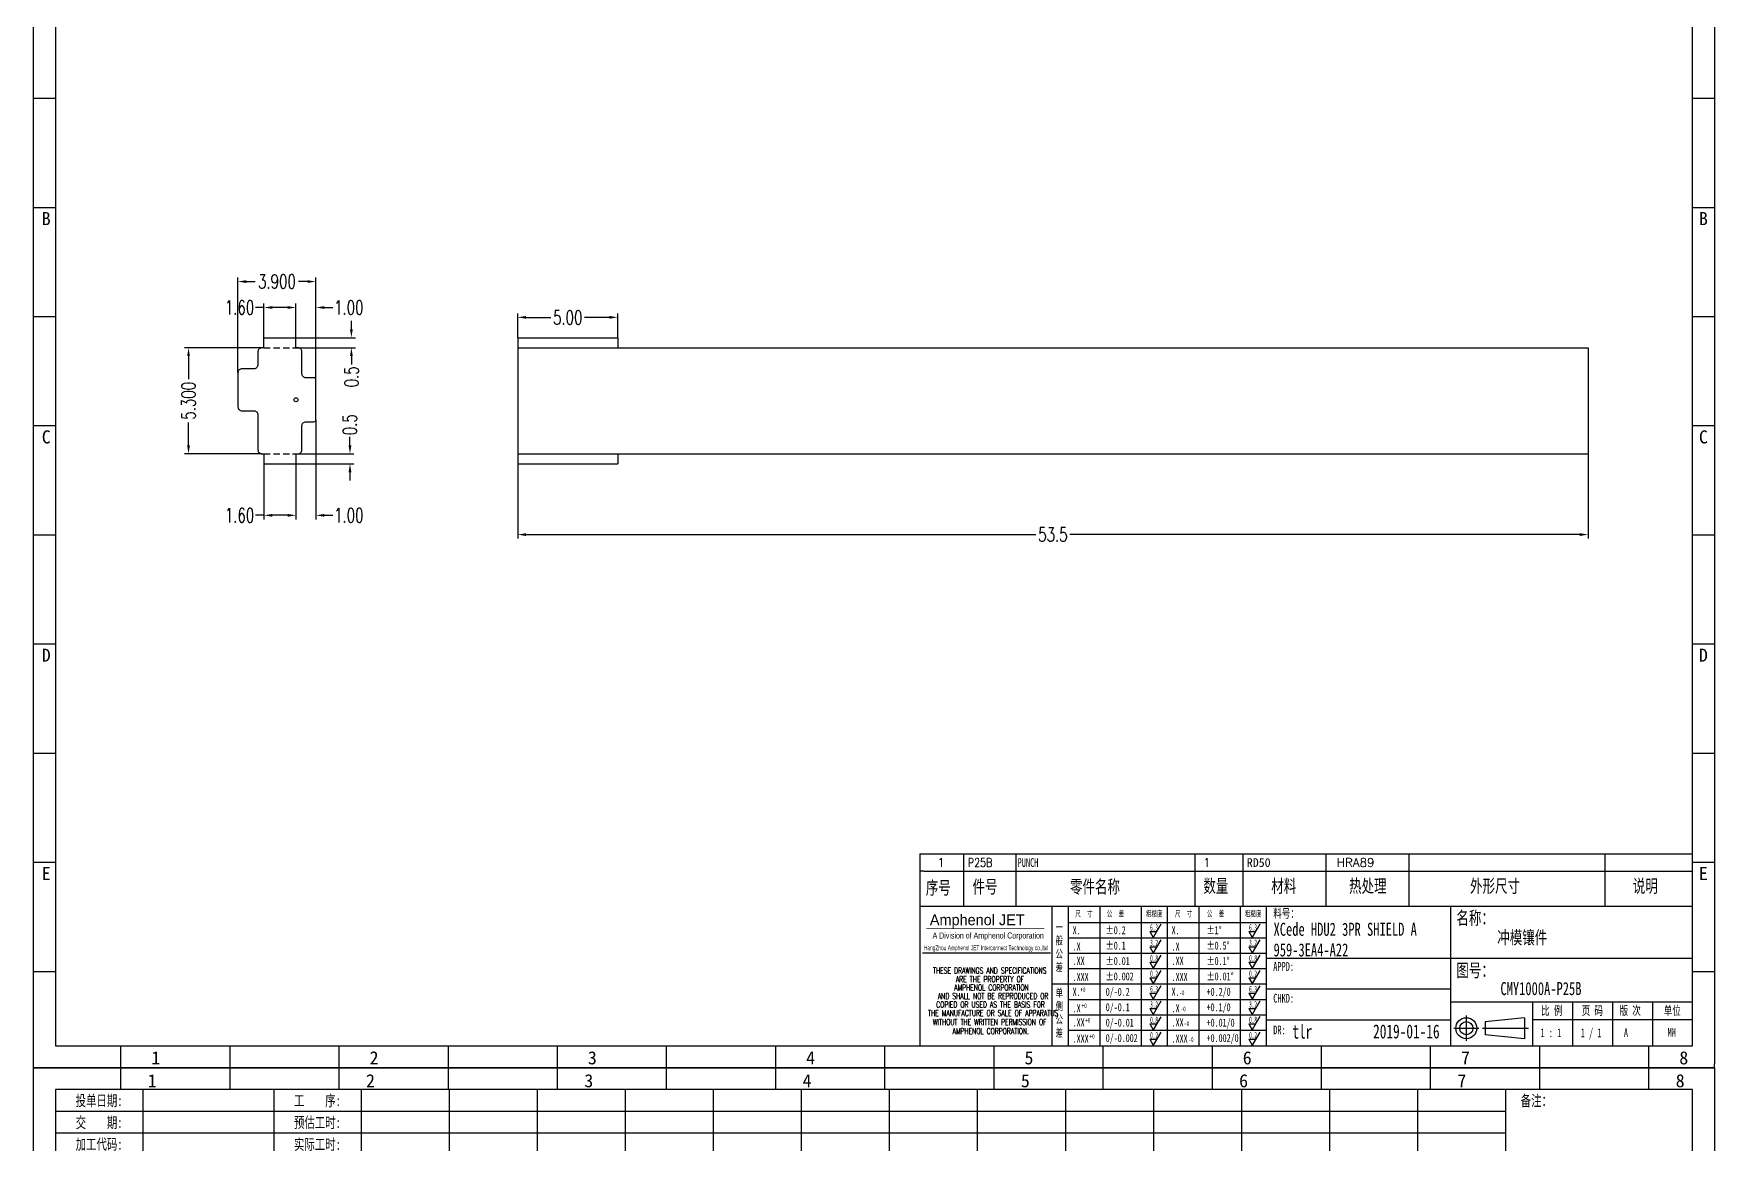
# Model space of a CAD drawing. Header units: millimetres. Extents: x -2852 to 5627, y -2271 to 1849.
# Drawn here: x -2222.9 to -2138.9, y 47.3 to 102.8 of the extents above; entities that cross this region are included whole.
import ezdxf
from ezdxf.enums import TextEntityAlignment as Align

# ---------------------------------------------------------------- set-up
doc = ezdxf.new("R2010")
doc.units = ezdxf.units.MM
doc.header["$PDSIZE"] = 3
doc.linetypes.add('DASHED2', pattern=[9.525, 6.35, -3.175])
for name, color, linetype in [('1', 7, 'Continuous'), ('11', 4, 'DASHED2'), ('41', 1, 'Continuous'), ('PUNCH', 1, 'Continuous')]:
    doc.layers.add(name, color=color, linetype=linetype)
doc.styles.add('CH', font='仿宋_GB2312_0.ttf')
doc.styles.add('jet02', font='simplex.shx', dxfattribs={"width": 0.7})
doc.styles.add('SIMPLEX', font='SIMPLEX')
doc.styles.get("Standard").update_dxf_attribs({"font": '仿宋_GB2312_0.ttf', "width": 0.7})
doc.styles.add('TEXTSTYLE_1', font='TRIUMB.TTF')
doc.styles.add('TEXTSTYLE_2', font='TRIUM.TTF')
doc.styles.add('tk', font='', dxfattribs={"width": 0.7})
doc.styles.add('tk 2', font='仿宋_GB2312_0.ttf', dxfattribs={"width": 0.65})
doc.styles.add('tk 4', font='simplex.shx', dxfattribs={"width": 0.65, "bigfont": 'bigfont.shx'})
doc.styles.get('tk').set_extended_font_data('NSimSun')
doc.dimstyles.new('jet02', dxfattribs={"dimtxt": 3.5, "dimasz": 2.1, "dimexe": 1, "dimexo": 0, "dimgap": 0.5, "dimtad": 0, "dimtoh": 1, "dimdec": 3, "dimzin": 9, "dimdsep": 46, "dimtxsty": 'jet02', "dimcen": 0, "dimclrt": 256, "dimazin": 2, "dimtfac": 1, "dimtdec": 3, "dimtofl": 0, "dimtmove": 0, "dimatfit": 1, "dimfxl": 0, "dimarcsym": 0})

# ---------------------------------------------------------------- blocks, each defined once
blk = doc.blocks.new('A3-N')
at = {"layer": '1', "color": 1}
for p, q in [((0, 0), (0, 296.73)), ((0, 296.73), (420, 296.73)), ((21.82, 291.27), (21.82, 296.73)), ((49.09, 291.27), (49.09, 296.73)), ((76.36, 291.27), (76.36, 296.73)), ((103.64, 291.27), (103.64, 296.73)), ((103.64, 291.27), (103.64, 296.73)), ((103.64, 291.27), (103.64, 296.73)), ((130.91, 291.27), (130.91, 296.73)), ((158.18, 291.27), (158.18, 296.73)), ((185.45, 291.27), (185.45, 296.73)), ((212.73, 291.27), (212.73, 296.73)), ((240, 291.27), (240, 296.73)), ((267.27, 291.27), (267.27, 296.73)), ((294.55, 291.27), (294.55, 296.73)), ((321.82, 291.27), (321.82, 296.73)), ((349.09, 291.27), (349.09, 296.73)), ((376.36, 291.27), (376.36, 296.73)), ((403.64, 291.27), (403.64, 296.73)), ((420, 296.73), (420, 1)), ((5.45, 269.45), (0, 269.45)), ((420, 269.45), (414.55, 269.45)), ((5.45, 242.18), (0, 242.18)), ((420, 242.18), (414.55, 242.18)), ((5.45, 214.91), (0, 214.91)), ((420, 214.91), (414.55, 214.91)), ((5.45, 187.64), (0, 187.64)), ((420, 187.64), (414.55, 187.64)), ((5.45, 160.36), (0, 160.36)), ((420, 160.36), (414.55, 160.36)), ((5.45, 133.09), (0, 133.09)), ((420, 133.09), (414.55, 133.09)), ((5.45, 105.82), (0, 105.82)), ((420, 105.82), (414.55, 105.82)), ((5.45, 78.55), (0, 78.55)), ((420, 78.55), (414.55, 78.55)), ((5.45, 51.27), (0, 51.27)), ((420, 51.27), (414.55, 51.27)), ((222.45, 49.09), (221.45, 49.09)), ((221.45, 49.09), (221.45, 40.36)), ((222.45, 49.09), (414.55, 49.09)), ((232.36, 49.09), (232.36, 40.36)), ((245.45, 49.09), (245.45, 40.36)), ((290.18, 49.09), (290.18, 40.36)), ((302.18, 49.09), (302.18, 40.36)), ((322.91, 49.09), (322.91, 40.36)), ((343.64, 49.09), (343.64, 40.36)), ((392.73, 40.36), (392.73, 49.09)), ((258.55, 40.36), (258.55, 5.44)), ((266.45, 40.36), (266.45, 5.44)), ((276.78, 40.36), (276.78, 5.45)), ((291.18, 40.36), (291.18, 5.45)), ((301.51, 40.37), (301.51, 5.46)), ((308.01, 40.36), (308.01, 5.45)), ((354.09, 40.36), (354.09, 5.45)), ((308.01, 32.39), (258.55, 32.39)), ((308.01, 28.54), (258.55, 28.54)), ((414.55, 27.27), (308.01, 27.27)), ((5.45, 24), (0, 24)), ((308.01, 24.69), (258.55, 24.69)), ((420, 24), (414.55, 24)), ((308.01, 16.99), (258.55, 16.99)), ((354.09, 19.63), (308.01, 19.63)), ((308.01, 13.14), (258.55, 13.14)), ((414.55, 16.36), (354.09, 16.36)), ((374.55, 16.36), (374.55, 5.45)), ((384.55, 16.36), (384.55, 5.45)), ((394.55, 16.36), (394.55, 5.45)), ((404.55, 16.36), (404.55, 5.45)), ((308.01, 9.29), (258.55, 9.29)), ((308.01, 11.99), (354.09, 11.99)), ((372.51, 12.49), (362.69, 11.5)), ((362.69, 11.5), (362.69, 8.23)), ((372.51, 12.49), (372.51, 7.25)), ((414.55, 12), (374.55, 12)), ((21.82, 0), (21.82, 5.45)), ((49.09, 0), (49.09, 5.45)), ((76.36, 0), (76.36, 5.45)), ((103.64, 0), (103.64, 5.45)), ((130.91, 0), (130.91, 5.45)), ((158.18, 0), (158.18, 5.45)), ((185.45, 0), (185.45, 5.45)), ((212.73, 0), (212.73, 5.45)), ((240, 0), (240, 5.45)), ((267.27, 0), (267.27, 5.45)), ((294.55, 0), (294.55, 5.45)), ((321.82, 0), (321.82, 5.45)), ((349.09, 0), (349.09, 5.45)), ((372.51, 7.25), (362.69, 8.23)), ((376.36, 0), (376.36, 5.45)), ((403.64, 0), (403.64, 5.45)), ((1, 0), (0, 0)), ((420, 0), (1, 0)), ((420, 0), (420, 1))]:
    blk.add_line(p, q, dxfattribs=at)
at = {"layer": '1'}
for p, q in [((414.55, 278.18), (414.55, 284.73)), ((221.45, 40.36), (221.45, 5.45)), ((221.45, 40.36), (414.55, 40.36)), ((221.45, 40.36), (414.55, 40.36)), ((254.41, 40.36), (254.41, 5.45)), ((283.28, 40.36), (283.28, 5.45)), ((308.01, 36.24), (258.55, 36.24)), ((222.08, 28.67), (254.12, 28.67)), ((308.01, 20.84), (254.41, 20.84))]:
    blk.add_line(p, q, dxfattribs=at)
at = {"layer": '1', "color": 1, "ltscale": 0.05}
for p, q in [((278.93, 34.04), (279.79, 32.56)), ((278.93, 34.04), (280.65, 34.04)), ((281.68, 35.84), (279.79, 32.56)), ((303.66, 34.05), (304.52, 32.56)), ((303.66, 34.05), (305.38, 34.05)), ((306.41, 35.84), (304.52, 32.56)), ((278.93, 30.19), (279.79, 28.71)), ((278.93, 30.19), (280.65, 30.19)), ((281.68, 31.99), (279.79, 28.71)), ((303.66, 30.2), (305.38, 30.2)), ((303.66, 30.2), (304.52, 28.71)), ((306.41, 31.99), (304.52, 28.71)), ((278.93, 26.34), (279.79, 24.86)), ((278.93, 26.34), (280.65, 26.34)), ((281.68, 28.14), (279.79, 24.86)), ((303.66, 26.35), (304.52, 24.86)), ((303.66, 26.35), (305.38, 26.35)), ((306.41, 28.14), (304.52, 24.86)), ((278.93, 22.49), (280.65, 22.49)), ((278.93, 22.49), (279.79, 21.01)), ((281.68, 24.29), (279.79, 21.01)), ((303.66, 22.5), (305.38, 22.5)), ((303.66, 22.5), (304.52, 21.01)), ((306.41, 24.29), (304.52, 21.01)), ((278.93, 18.66), (279.79, 17.17)), ((278.93, 18.66), (280.65, 18.66)), ((281.68, 20.45), (279.79, 17.17)), ((303.66, 18.66), (304.52, 17.18)), ((303.66, 18.66), (305.38, 18.66)), ((306.41, 20.46), (304.52, 17.18)), ((278.93, 14.81), (280.65, 14.81)), ((278.93, 14.81), (279.79, 13.32)), ((281.68, 16.6), (279.79, 13.32)), ((281.68, 12.75), (279.79, 9.47)), ((303.66, 14.81), (305.38, 14.81)), ((303.66, 14.81), (304.52, 13.33)), ((306.41, 16.61), (304.52, 13.33)), ((306.41, 12.76), (304.52, 9.48)), ((278.93, 10.96), (279.79, 9.47)), ((278.93, 10.96), (280.65, 10.96)), ((281.68, 8.9), (279.79, 5.62)), ((303.66, 10.96), (304.52, 9.48)), ((303.66, 10.96), (305.38, 10.96)), ((306.41, 8.91), (304.52, 5.63)), ((278.93, 7.11), (279.79, 5.62)), ((278.93, 7.11), (280.65, 7.11)), ((303.66, 7.11), (305.38, 7.11)), ((303.66, 7.11), (304.52, 5.63))]:
    blk.add_line(p, q, dxfattribs=at)
at = {"layer": '1', "color": 1, "ltscale": 0.1}
for p, q in [((358.01, 13.02), (358.01, 6.71)), ((354.86, 9.87), (361.17, 9.87)), ((362.03, 9.87), (373.54, 9.87))]:
    blk.add_line(p, q, dxfattribs=at)
at = {"layer": '1'}
blk.add_lwpolyline([(221.45, 5.45), (414.55, 5.45), (414.55, 291.27), (5.45, 291.27), (5.45, 5.45), (414.55, 5.45)], dxfattribs=at)
at = {"layer": '1', "color": 7, "linetype": 'Continuous', "const_width": 0.123}
blk.add_lwpolyline([(223.11, 34.74), (252.6, 34.76)], dxfattribs=at)
at = {"layer": '1', "color": 1}
for radius in [2.62, 1.64]:
    blk.add_circle((358.01, 9.87), radius, dxfattribs=at)
at = {"layer": '41'}
for p, q in [((27.27, 291.27), (27.27, 269.45)), ((60, 291.27), (60, 269.45)), ((81.82, 291.27), (81.82, 269.45)), ((103.82, 291.27), (103.82, 269.45)), ((125.82, 291.27), (125.82, 269.45)), ((147.82, 291.27), (147.82, 269.45)), ((169.82, 291.27), (169.82, 269.45)), ((191.82, 291.27), (191.82, 269.45)), ((213.82, 291.27), (213.82, 269.45)), ((235.82, 291.27), (235.82, 269.45)), ((257.82, 291.27), (257.82, 269.45)), ((279.82, 291.27), (279.82, 269.45)), ((301.82, 291.27), (301.82, 269.45)), ((323.82, 291.27), (323.82, 269.45)), ((345.82, 291.27), (345.82, 269.45)), ((367.82, 291.27), (367.82, 269.45)), ((367.82, 285.82), (5.45, 285.82)), ((367.82, 280.36), (5.45, 280.36)), ((367.82, 274.91), (5.45, 274.91)), ((414.55, 269.45), (5.45, 269.45))]:
    blk.add_line(p, q, dxfattribs=at)
at = {"layer": '1', "color": 1}
for s, p in [('1', (29.64, 295.11)), ('2', (84.18, 295.11)), ('3', (138.73, 295.11)), ('4', (193.27, 295.11)), ('5', (247.82, 295.11)), ('6', (302.36, 295.11)), ('7', (356.91, 295.11)), ('8', (411.45, 295.11)), ('1', (30.53, 4.11)), ('2', (85.08, 4.11)), ('3', (139.62, 4.11)), ('4', (194.17, 4.11)), ('5', (248.72, 4.11)), ('6', (303.26, 4.11)), ('7', (357.81, 4.11)), ('8', (412.35, 4.11))]:
    blk.add_text(s, height=3.27, dxfattribs=at).set_placement(p, align=Align.TOP_CENTER)
at = {"layer": '1', "style": 'tk', "width": 0.7}
for s, p in [('投单日期:', (16.36, 288.55)), ('工    序:', (70.91, 288.55)), ('备注：', (375.51, 288.55)), ('交    期:', (16.36, 283.09)), ('预估工时:', (70.91, 283.09)), ('加工代码:', (16.36, 277.64)), ('实际工时:', (70.91, 277.64)), ('数    量:', (16.36, 272.18)), ('工序交期:', (70.91, 272.18))]:
    blk.add_text(s, height=2.727, dxfattribs=at).set_placement(p, align=Align.MIDDLE)
at = {"layer": '1', "color": 1}
for s, p in [('A', (2.04, 268.36)), ('B', (2.04, 213.82)), ('C', (2.04, 159.27)), ('D', (2.04, 104.73)), ('E', (2.04, 50.18))]:
    blk.add_text(s, height=3.27, dxfattribs=at).set_placement(p, align=Align.TOP_LEFT)
for s, p in [('A', (418.37, 268.36)), ('B', (418.37, 213.82)), ('C', (418.37, 159.27)), ('D', (418.37, 104.73)), ('E', (418.37, 50.18))]:
    blk.add_text(s, height=3.27, dxfattribs=at).set_placement(p, align=Align.TOP_RIGHT)
at = {"layer": '1', "color": 1, "style": 'tk 2', "width": 0.7}
for s, height, p in [('序号', 3.273, (222.96, 43.34)), ('件号', 3.273, (234.62, 43.61)), ('零件名称', 3.273, (258.97, 43.61)), ('数量', 3.273, (292.3, 43.78)), ('材料', 3.273, (309.27, 43.78)), ('热处理', 3.273, (328.71, 43.78)), ('外形尺寸', 3.273, (358.94, 43.78)), ('说明', 3.273, (399.61, 43.78)), ('料号：', 2.182, (309.77, 37.46)), ('名称：', 3.273, (355.52, 35.79)), ('图号：', 3.273, (355.52, 22.7)), ('比 例', 2.182, (376.69, 13.18)), ('页 码', 2.182, (386.85, 13.18)), ('版 次', 2.182, (396.31, 13.18)), ('单位', 2.182, (407.35, 13.18))]:
    blk.add_text(s, height=height, dxfattribs=at).set_placement(p)
at = {"layer": '1', "color": 7, "linetype": 'Continuous', "style": 'TEXTSTYLE_1'}
blk.add_text('Amphenol JET', height=2.7, dxfattribs=at).set_placement((223.96, 35.61))
at = {"layer": '1', "color": 7, "linetype": 'Continuous'}
for s, height, style, width, p in [('A Division of Amphenol Corporation', 1.5, 'TEXTSTYLE_2', 0.7, (224.64, 32.29)), ('HangZhou Amphenol JET Interconnect Technology co.,ltd ', 1.2, 'TEXTSTYLE_2', 0.6, (222.47, 29.36)), ('THESE DRAWINGS AND SPECIFICATIONS', 1.5, 'tk 4', 0.6, (224.73, 23.52)), ('ARE THE PROPERTY OF', 1.5, 'tk 4', 0.6, (230.45, 21.35)), ('AND SHALL NOT BE REPRODUCED OR', 1.5, 'tk 4', 0.6, (225.95, 17.17)), ('AMPHENOL CORPORATION', 1.5, 'tk 4', 0.6, (230.04, 19.27)), ('THE MANUFACTURE OR SALE OF APPARATUS', 1.5, 'tk 4', 0.6, (223.5, 12.92)), ('COPIED OR USED AS THE BASIS FOR', 1.5, 'tk 4', 0.6, (225.54, 15.02)), ('WITHOUT THE WRITTEN PERMISSION OF', 1.5, 'tk 4', 0.6, (224.73, 10.67)), ('AMPHENOL CORPORATION.', 1.5, 'tk 4', 0.6, (229.63, 8.4))]:
    blk.add_text(s, height=height, dxfattribs=dict(at, style=style, width=width)).set_placement(p)
at = {"layer": '1', "color": 1, "style": 'tk 2', "width": 0.7}
for s, p in [('X.', (259.64, 34.37)), ('%%P0.2', (267.9, 34.37)), ('X.', (284.37, 34.37)), ('%%P1%%D', (293.12, 34.37)), ('.X', (259.64, 30.28)), ('%%P0.1', (267.9, 30.52)), ('.X', (284.37, 30.28)), ('%%P0.5%%D', (293.12, 30.52)), ('.XX', (259.64, 26.71)), ('%%P0.01', (267.9, 26.67)), ('.XX', (284.37, 26.71)), ('%%P0.1%%D', (293.12, 26.67)), ('.XXX', (259.64, 22.68)), ('%%P0.002', (267.9, 22.82)), ('.XXX', (284.37, 22.68)), ('%%P0.01%%D', (293.12, 22.82)), ('X.', (259.64, 18.97)), ('0/-0.2', (267.9, 18.97)), ('X.', (284.37, 18.97)), ('+0.2/0', (293.12, 18.97)), ('.X', (259.64, 14.88)), ('0/-0.1', (267.9, 15.12)), ('.X', (284.37, 14.88)), ('+0.1/0', (293.12, 15.12)), ('.XX', (259.64, 11.31)), ('0/-0.01', (267.9, 11.27)), ('0/-0.002', (267.9, 7.42)), ('.XX', (284.37, 11.31)), ('+0.01/0', (293.12, 11.27)), ('+0.002/0', (293.12, 7.42)), ('.XXX', (259.64, 7.28)), ('.XXX', (284.37, 7.28))]:
    blk.add_text(s, height=2, dxfattribs=at).set_placement(p, align=Align.MIDDLE_LEFT)
at = {"layer": '1', "color": 1, "ltscale": 0.05, "style": 'tk 2', "width": 0.5}
for s, p in [('6.3', (279.01, 34.26)), ('6.3', (303.74, 34.27)), ('3.2', (279.01, 30.41)), ('3.2', (303.74, 30.42)), ('0.8', (279.01, 26.56)), ('0.8', (303.74, 26.57)), ('0.2', (279.01, 22.71)), ('0.2', (303.74, 22.72)), ('6.3', (279.01, 18.87)), ('6.3', (303.74, 18.88)), ('3.2', (279.01, 15.02)), ('0.8', (279.01, 11.17)), ('3.2', (303.74, 15.03)), ('0.8', (303.74, 11.18)), ('0.2', (279.01, 7.32)), ('0.2', (303.74, 7.33))]:
    blk.add_text(s, height=1.6, dxfattribs=at).set_placement(p)
at = {"layer": '1', "style": 'tk 2', "width": 0.7}
for s, p in [('APPD:', (309.77, 24.21)), ('CHKD:', (309.77, 16.27)), ('DR:', (309.77, 8.35))]:
    blk.add_text(s, height=2.182, dxfattribs=at).set_placement(p)
at = {"layer": '1', "color": 7, "style": 'tk 2', "width": 0.7}
blk.add_text('MM', height=2.182, dxfattribs=at).set_placement((408.31, 7.75))
at = {"layer": '1', "color": 1, "ltscale": 0.05, "char_height": 1.5, "width": 6.3627, "attachment_point": 1, "style": 'tk 2'}
for s, insert in [('尺  寸', (260.31, 39.25)), ('公  差', (268.17, 39.25)), ('粗糙度', (277.98, 39.25)), ('尺  寸', (285.2, 39.25)), ('公  差', (293.18, 39.25)), ('粗糙度', (302.71, 39.26))]:
    blk.add_mtext(s, dxfattribs=dict(at, insert=insert))
at = {"layer": '1', "ltscale": 0.05, "char_height": 2, "width": 2.5195, "attachment_point": 1, "style": 'tk 2'}
for s, insert in [('一般公差', (255.39, 36.11)), ('单侧公差', (255.39, 19.71))]:
    blk.add_mtext(s, dxfattribs=dict(at, insert=insert))
at = {"layer": '1', "color": 1, "ltscale": 0.05, "char_height": 1.2, "width": 5.1396, "attachment_point": 1, "line_spacing_factor": 0.8, "style": 'tk 2'}
for s, insert in [('+0', (261.58, 20.13)), ('-0', (286.31, 19.33)), ('+0', (261.88, 16.09)), ('-0', (286.61, 15.29)), ('+0', (262.79, 12.45)), ('+0', (263.87, 8.44)), ('-0', (287.51, 11.65)), ('-0', (288.59, 7.64))]:
    blk.add_mtext(s, dxfattribs=dict(at, insert=insert))
at = {"layer": '1', "style": 'tk 2', "width": 0.7}
for tag, p in [('PATR-NO1', (309.84, 32.96)), ('TITLE', (365.74, 30.9)), ('PATR-NO2', (309.84, 27.81)), ('DWG-NO:', (366.54, 18.14))]:
    blk.add_attdef(tag, p, '', height=3.27, dxfattribs=at)
at = {"layer": '1', "color": 1, "style": 'tk 2', "width": 0.7}
for tag, p in [('DRAW', (314.55, 7.27)), ('DATE', (334.72, 7.32))]:
    blk.add_attdef(tag, p, '', height=3.49, dxfattribs=at)
at = {"layer": '1', "style": 'tk 2', "width": 0.7}
for tag, p in [('SCALE', (376.55, 8.73)), ('SHEET', (386.6, 8.72)), ('REV', (397.38, 8.73))]:
    blk.add_attdef(tag, text='', height=2.18, dxfattribs=at).set_placement(p, align=Align.MIDDLE_LEFT)
blk = doc.blocks.new('FB3')
at = {"layer": '1', "color": 1}
for p, q in [((0, 4.36), (193.09, 4.36)), ((0, 4.36), (0, 0)), ((10.91, 4.36), (10.91, 0)), ((24, 4.36), (24, 0)), ((68.73, 4.36), (68.73, 0)), ((80.73, 4.36), (80.73, 0)), ((101.45, 4.36), (101.45, 0)), ((122.18, 4.36), (122.18, 0)), ((171.27, 0), (171.27, 4.36))]:
    blk.add_line(p, q, dxfattribs=at)
at = {"layer": '1'}
for tag, style, p in [('ITEM', 'SIMPLEX', (4.36, 2.18)), ('PARTNO', 'SIMPLEX', (12, 2.18)), ('QTY', 'SIMPLEX', (74.18, 2.18)), ('MATL', 'CH', (81.72, 2.18)), ('FINISH', 'SIMPLEX', (104.17, 2.18)), ('SPEC', 'SIMPLEX', (130.91, 2.18)), ('REMARK', 'SIMPLEX', (174.06, 2.18))]:
    blk.add_attdef(tag, text='', height=2.18, dxfattribs=dict(at, style=style)).set_placement(p, align=Align.MIDDLE_LEFT)
at = {"layer": '1', "style": 'tk', "width": 0.7}
blk.add_attdef('DIE', text='', height=2.18, dxfattribs=at).set_placement((24.43, 2.18), align=Align.MIDDLE_LEFT)
blk = doc.blocks.new('*D1192')
at = {"layer": '41', "ltscale": 0.05}
for p, q in [((-1297.434, -2366.574), (-1297.434, -2361.817)), ((-1297.014, -2362.017), (-1296.564, -2362.017)), ((-1293.954, -2362.017), (-1294.404, -2362.017)), ((-1293.534, -2366.924), (-1293.534, -2361.817))]:
    blk.add_line(p, q, dxfattribs=at)
for points in [[(-1297.014, -2361.947), (-1297.014, -2362.087), (-1297.434, -2362.017)], [(-1293.954, -2361.947), (-1293.954, -2362.087), (-1293.534, -2362.017)]]:
    blk.add_solid(points, dxfattribs=at)
at = {"layer": 'Defpoints', "color": 0, "ltscale": 0.05}
for p in [(-1293.534, -2362.017), (-1297.434, -2366.574), (-1293.534, -2366.924)]:
    blk.add_point(p, dxfattribs=at)
at = {"layer": '41', "ltscale": 0.05, "insert": (-1295.484, -2362.017), "char_height": 0.7, "attachment_point": 5, "style": 'jet02'}
blk.add_mtext('3.900', dxfattribs=at)
blk = doc.blocks.new('*D1193')
at = {"layer": '41', "ltscale": 0.05}
for p, q in [((-1296.234, -2365.324), (-1300.102, -2365.324)), ((-1299.902, -2365.744), (-1299.902, -2366.894)), ((-1299.902, -2370.204), (-1299.902, -2369.054)), ((-1296.234, -2370.624), (-1300.102, -2370.624))]:
    blk.add_line(p, q, dxfattribs=at)
for points in [[(-1299.972, -2365.744), (-1299.832, -2365.744), (-1299.902, -2365.324)], [(-1299.972, -2370.204), (-1299.832, -2370.204), (-1299.902, -2370.624)]]:
    blk.add_solid(points, dxfattribs=at)
at = {"layer": 'Defpoints', "color": 0, "ltscale": 0.05}
for p in [(-1296.234, -2365.324), (-1299.902, -2370.624), (-1296.234, -2370.624)]:
    blk.add_point(p, dxfattribs=at)
at = {"layer": '41', "ltscale": 0.05, "insert": (-1299.902, -2367.974), "char_height": 0.7, "attachment_point": 5, "rotation": 90, "style": 'jet02'}
blk.add_mtext('5.300', dxfattribs=at)
blk = doc.blocks.new('*D1194')
at = {"layer": '41', "ltscale": 0.05}
for p, q in [((-1296.134, -2363.312), (-1296.554, -2363.312)), ((-1296.134, -2364.824), (-1296.134, -2363.112)), ((-1294.954, -2363.312), (-1295.714, -2363.312)), ((-1294.534, -2364.824), (-1294.534, -2363.112))]:
    blk.add_line(p, q, dxfattribs=at)
for points in [[(-1295.714, -2363.242), (-1295.714, -2363.382), (-1296.134, -2363.312)], [(-1294.954, -2363.242), (-1294.954, -2363.382), (-1294.534, -2363.312)]]:
    blk.add_solid(points, dxfattribs=at)
at = {"layer": 'Defpoints', "color": 0, "ltscale": 0.05}
for p in [(-1294.534, -2363.312), (-1296.134, -2364.824), (-1294.534, -2364.824)]:
    blk.add_point(p, dxfattribs=at)
at = {"layer": '41', "ltscale": 0.05, "insert": (-1297.354, -2363.312), "char_height": 0.7, "attachment_point": 5, "style": 'jet02'}
blk.add_mtext('1.60', dxfattribs=at)
blk = doc.blocks.new('*D1195')
at = {"layer": '41', "ltscale": 0.05}
for p, q in [((-1294.954, -2363.312), (-1295.374, -2363.312)), ((-1294.534, -2364.824), (-1294.534, -2363.112)), ((-1293.534, -2366.924), (-1293.534, -2363.112)), ((-1293.114, -2363.312), (-1292.694, -2363.312))]:
    blk.add_line(p, q, dxfattribs=at)
for points in [[(-1294.954, -2363.242), (-1294.954, -2363.382), (-1294.534, -2363.312)], [(-1293.114, -2363.242), (-1293.114, -2363.382), (-1293.534, -2363.312)]]:
    blk.add_solid(points, dxfattribs=at)
at = {"layer": 'Defpoints', "color": 0, "ltscale": 0.05}
for p in [(-1293.534, -2363.312), (-1294.534, -2364.824), (-1293.534, -2366.924)]:
    blk.add_point(p, dxfattribs=at)
at = {"layer": '41', "ltscale": 0.05, "insert": (-1291.894, -2363.312), "char_height": 0.7, "attachment_point": 5, "style": 'jet02'}
blk.add_mtext('1.00', dxfattribs=at)
blk = doc.blocks.new('*D1196')
at = {"layer": '41', "ltscale": 0.05}
for p, q in [((-1293.534, -2368.924), (-1293.534, -2373.899)), ((-1294.534, -2371.124), (-1294.534, -2373.899)), ((-1294.954, -2373.699), (-1295.374, -2373.699)), ((-1293.114, -2373.699), (-1292.694, -2373.699))]:
    blk.add_line(p, q, dxfattribs=at)
for points in [[(-1294.954, -2373.629), (-1294.954, -2373.769), (-1294.534, -2373.699)], [(-1293.114, -2373.629), (-1293.114, -2373.769), (-1293.534, -2373.699)]]:
    blk.add_solid(points, dxfattribs=at)
at = {"layer": 'Defpoints', "color": 0, "ltscale": 0.05}
for p in [(-1293.534, -2368.924), (-1294.534, -2371.124), (-1293.534, -2373.699)]:
    blk.add_point(p, dxfattribs=at)
at = {"layer": '41', "ltscale": 0.05, "insert": (-1291.894, -2373.699), "char_height": 0.7, "attachment_point": 5, "style": 'jet02'}
blk.add_mtext('1.00', dxfattribs=at)
blk = doc.blocks.new('*D1197')
at = {"layer": '41', "ltscale": 0.05}
for p, q in [((-1296.134, -2371.124), (-1296.134, -2373.899)), ((-1294.534, -2371.124), (-1294.534, -2373.899)), ((-1296.134, -2373.699), (-1296.554, -2373.699)), ((-1294.954, -2373.699), (-1295.714, -2373.699))]:
    blk.add_line(p, q, dxfattribs=at)
for points in [[(-1295.714, -2373.629), (-1295.714, -2373.769), (-1296.134, -2373.699)], [(-1294.954, -2373.629), (-1294.954, -2373.769), (-1294.534, -2373.699)]]:
    blk.add_solid(points, dxfattribs=at)
at = {"layer": 'Defpoints', "color": 0, "ltscale": 0.05}
for p in [(-1296.134, -2371.124), (-1294.534, -2371.124), (-1296.134, -2373.699)]:
    blk.add_point(p, dxfattribs=at)
at = {"layer": '41', "ltscale": 0.05, "insert": (-1297.354, -2373.699), "char_height": 0.7, "attachment_point": 5, "style": 'jet02'}
blk.add_mtext('1.60', dxfattribs=at)
blk = doc.blocks.new('*D1198')
at = {"layer": '41', "ltscale": 0.05}
for p, q in [((-1291.763, -2364.404), (-1291.763, -2363.984)), ((-1294.534, -2364.824), (-1291.563, -2364.824)), ((-1294.534, -2365.324), (-1291.563, -2365.324)), ((-1291.763, -2365.744), (-1291.763, -2366.164))]:
    blk.add_line(p, q, dxfattribs=at)
for points in [[(-1291.833, -2364.404), (-1291.693, -2364.404), (-1291.763, -2364.824)], [(-1291.833, -2365.744), (-1291.693, -2365.744), (-1291.763, -2365.324)]]:
    blk.add_solid(points, dxfattribs=at)
at = {"layer": 'Defpoints', "color": 0, "ltscale": 0.05}
for p in [(-1294.534, -2364.824), (-1294.534, -2365.324), (-1291.763, -2365.324)]:
    blk.add_point(p, dxfattribs=at)
at = {"layer": '41', "ltscale": 0.05, "insert": (-1291.763, -2366.777), "char_height": 0.7, "attachment_point": 5, "rotation": 90, "style": 'jet02'}
blk.add_mtext('0.5', dxfattribs=at)
blk = doc.blocks.new('*D1199')
at = {"layer": '41', "ltscale": 0.05}
for p, q in [((-1291.834, -2370.204), (-1291.834, -2369.784)), ((-1294.534, -2370.624), (-1291.634, -2370.624)), ((-1294.534, -2371.124), (-1291.634, -2371.124)), ((-1291.834, -2371.544), (-1291.834, -2371.964))]:
    blk.add_line(p, q, dxfattribs=at)
for points in [[(-1291.904, -2370.204), (-1291.764, -2370.204), (-1291.834, -2370.624)], [(-1291.904, -2371.544), (-1291.764, -2371.544), (-1291.834, -2371.124)]]:
    blk.add_solid(points, dxfattribs=at)
at = {"layer": 'Defpoints', "color": 0, "ltscale": 0.05}
for p in [(-1294.534, -2370.624), (-1294.534, -2371.124), (-1291.834, -2370.624)]:
    blk.add_point(p, dxfattribs=at)
at = {"layer": '41', "ltscale": 0.05, "insert": (-1291.834, -2369.171), "char_height": 0.7, "attachment_point": 5, "rotation": 90, "style": 'jet02'}
blk.add_mtext('0.5', dxfattribs=at)
blk = doc.blocks.new('*D1200')
at = {"layer": '41', "ltscale": 0.05}
for p, q in [((-1283.453, -2364.824), (-1283.453, -2363.604)), ((-1278.453, -2364.824), (-1278.453, -2363.604)), ((-1283.033, -2363.804), (-1281.799, -2363.804)), ((-1278.873, -2363.804), (-1280.106, -2363.804))]:
    blk.add_line(p, q, dxfattribs=at)
for points in [[(-1283.033, -2363.734), (-1283.033, -2363.874), (-1283.453, -2363.804)], [(-1278.873, -2363.734), (-1278.873, -2363.874), (-1278.453, -2363.804)]]:
    blk.add_solid(points, dxfattribs=at)
at = {"layer": 'Defpoints', "color": 0, "ltscale": 0.05}
for p in [(-1283.453, -2363.804), (-1283.453, -2364.824), (-1278.453, -2364.824)]:
    blk.add_point(p, dxfattribs=at)
at = {"layer": '41', "ltscale": 0.05, "insert": (-1280.953, -2363.804), "char_height": 0.7, "attachment_point": 5, "style": 'jet02'}
blk.add_mtext('5.00', dxfattribs=at)
blk = doc.blocks.new('*D1201')
at = {"layer": '41', "ltscale": 0.05}
for p, q in [((-1283.453, -2371.124), (-1283.453, -2374.862)), ((-1229.953, -2370.624), (-1229.953, -2374.862)), ((-1283.033, -2374.662), (-1257.549, -2374.662)), ((-1230.373, -2374.662), (-1255.856, -2374.662))]:
    blk.add_line(p, q, dxfattribs=at)
for points in [[(-1283.033, -2374.592), (-1283.033, -2374.732), (-1283.453, -2374.662)], [(-1230.373, -2374.592), (-1230.373, -2374.732), (-1229.953, -2374.662)]]:
    blk.add_solid(points, dxfattribs=at)
at = {"layer": 'Defpoints', "color": 0, "ltscale": 0.05}
for p in [(-1283.453, -2371.124), (-1229.953, -2370.624), (-1229.953, -2374.662)]:
    blk.add_point(p, dxfattribs=at)
at = {"layer": '41', "ltscale": 0.05, "insert": (-1256.703, -2374.662), "char_height": 0.7, "attachment_point": 5, "style": 'jet02'}
blk.add_mtext('53.5', dxfattribs=at)

msp = doc.modelspace()

# ---------------------------------------------------------------- linework, layer by layer
at = {"layer": '1', "ltscale": 0.05}
for p, q in [((-2211.3412, 87.1059), (-2211.3412, 87.6059)), ((-2211.3412, 87.6059), (-2209.7412, 87.6059)), ((-2209.7412, 87.1059), (-2209.7412, 87.6059)), ((-2198.6604, 87.6059), (-2193.6604, 87.6059)), ((-2198.6604, 87.6059), (-2198.6604, 81.3059)), ((-2193.6604, 87.6059), (-2193.6604, 87.1059)), ((-2198.6604, 87.1059), (-2145.1604, 87.1059)), ((-2145.1604, 87.1059), (-2145.1604, 81.8059)), ((-2211.3412, 81.8059), (-2211.3412, 81.3059)), ((-2209.7412, 81.8059), (-2209.7412, 81.3059)), ((-2198.6604, 81.8059), (-2145.1604, 81.8059)), ((-2193.6604, 81.8059), (-2193.6604, 81.3059)), ((-2211.3412, 81.3059), (-2209.7412, 81.3059)), ((-2198.6604, 81.3059), (-2193.6604, 81.3059))]:
    msp.add_line(p, q, dxfattribs=at)
for points in [[(-2211.3412, 87.1059), (-2211.4412, 87.1059, 0.4142136), (-2211.6412, 86.9059), (-2211.6412, 86.2559, -0.4142136), (-2211.8412, 86.0559), (-2212.4412, 86.0559, 0.4142136), (-2212.6412, 85.8559), (-2212.6412, 84.1559, 0.4142136), (-2212.4412, 83.9559), (-2211.8412, 83.9559, -0.4142136), (-2211.6412, 83.7559), (-2211.6412, 82.0059, 0.4142136), (-2211.4412, 81.8059), (-2211.3412, 81.8059)], [(-2209.7412, 81.8059), (-2209.6412, 81.8059, 0.4142136), (-2209.4412, 82.0059), (-2209.4412, 83.2059, -0.4142136), (-2209.2412, 83.4059), (-2208.8412, 83.4059, 0.4142136), (-2208.7412, 83.5059), (-2208.7412, 85.5059, 0.4142136), (-2208.8412, 85.6059), (-2209.2412, 85.6059, -0.4142136), (-2209.4412, 85.8059), (-2209.4412, 86.9059, 0.4142136), (-2209.6412, 87.1059), (-2209.7412, 87.1059)]]:
    msp.add_lwpolyline(points, format="xyb", dxfattribs=at)
at = {"layer": '11', "ltscale": 0.05}
for p, q in [((-2211.3412, 87.1059), (-2209.7412, 87.1059)), ((-2211.3412, 81.8059), (-2209.7412, 81.8059))]:
    msp.add_line(p, q, dxfattribs=at)
at = {"layer": 'PUNCH', "ltscale": 0.05}
msp.add_circle((-2209.7412, 84.5059), 0.1, dxfattribs=at)

# ---------------------------------------------------------------- block references
at = {"layer": '1', "ltscale": 0.05, "xscale": 0.2000000000000455, "yscale": 0.2000000000000455, "zscale": 0.2000000000000455}
for p, values in [((-2222.8525, 51.1237), {'DWG-NO:': 'CMY1000A-P25B', 'TITLE': '冲模镶件', 'REV': 'A', 'SHEET': '1 / 1', 'DRAW': 'tlr', 'DATE': '2019-01-16', 'PATR-NO1': 'XCede HDU2 3PR SHIELD A', 'PATR-NO2': '959-3EA4-A22', 'SCALE': '1 : 1'}), ((-2222.8525, -8.2217), {'DWG-NO:': 'CMY1000A-P25C', 'TITLE': '冲模镶件', 'REV': 'A', 'SHEET': '1 / 1', 'DRAW': 'tlr', 'DATE': '2019-01-16', 'PATR-NO1': 'XCede HDU2 3PR SHIELD A', 'PATR-NO2': '959-3EA4-A22', 'SCALE': '1 : 1'})]:
    msp.add_blockref('A3-N', p, dxfattribs=at).add_auto_attribs(values)
at = {"layer": '1', "ltscale": 0.05}
ref = msp.add_blockref('FB3', (-2178.5616, 60.9419), dxfattribs=dict(at, xscale=0.2000000000000455, yscale=0.2000000000000455, zscale=0.2000000000000455))
ref.add_attrib('PARTNO', 'P25B', dxfattribs={"height": 0.43636, "style": 'SIMPLEX', "width": 0.8}).set_placement((-2176.1616, 61.3783), align=Align.MIDDLE_LEFT)
ref.add_attrib('ITEM', '1', dxfattribs={"height": 0.4364, "style": 'SIMPLEX'}).set_placement((-2177.6889, 61.3783), align=Align.MIDDLE_LEFT)
ref.add_attrib('DIE', 'PUNCH', dxfattribs={"height": 0.43636, "style": 'tk', "width": 0.7}).set_placement((-2173.6756, 61.3783), align=Align.MIDDLE_LEFT)
ref.add_attrib('QTY', '1', dxfattribs={"height": 0.4364, "style": 'SIMPLEX'}).set_placement((-2164.4017, 61.3783), align=Align.MIDDLE_LEFT)
ref.add_attrib('MATL', 'RD50', dxfattribs={"height": 0.43636, "style": 'CH'}).set_placement((-2162.2184, 61.3783), align=Align.MIDDLE_LEFT)
ref.add_attrib('FINISH', 'HRA89', dxfattribs={"height": 0.43636, "style": 'SIMPLEX'}).set_placement((-2157.727, 61.3783), align=Align.MIDDLE_LEFT)

# ---------------------------------------------------------------- dimensions: what is measured, and where the dimension line sits
at = {"layer": '41', "ltscale": 0.05}
for base, p1, p2, override, picture, middle in [((-2208.7412, 90.4133), (-2212.6412, 85.8559), (-2208.7412, 85.5059), {"dimscale": 0.2, "dimtoh": 0, "dimzin": 1, "dimclrd": 256, "dimclre": 256, "dimadec": 3, "dimazin": 0, "dimatfit": 3, "dimlwd": 65535, "dimlwe": 65535}, '*D1192', (-2210.6912, 90.4133)), ((-2208.7412, 89.1174), (-2209.7412, 87.6059), (-2208.7412, 85.5059), {"dimscale": 0.2, "dimtoh": 0, "dimdec": 2, "dimzin": 1, "dimclrd": 256, "dimclre": 256, "dimazin": 0, "dimatfit": 3, "dimlwd": 65535, "dimlwe": 65535}, '*D1195', (-2207.1012, 89.1174)), ((-2198.6604, 88.6262), (-2193.6604, 87.6059), (-2198.6604, 87.6059), {"dimscale": 0.2, "dimtoh": 0, "dimdec": 2, "dimzin": 1, "dimclrd": 256, "dimclre": 256, "dimazin": 0, "dimatfit": 3, "dimlwd": 65535, "dimlwe": 65535}, '*D1200', (-2196.1604, 88.6262)), ((-2208.7412, 78.7308), (-2209.7412, 81.3059), (-2208.7412, 83.5059), {"dimscale": 0.2, "dimtoh": 0, "dimdec": 2, "dimzin": 1, "dimclrd": 256, "dimclre": 256, "dimazin": 0, "dimatfit": 3, "dimlwd": 65535, "dimlwe": 65535}, '*D1196', (-2207.1012, 78.7308)), ((-2145.1604, 77.7674), (-2198.6604, 81.3059), (-2145.1604, 81.8059), {"dimscale": 0.2, "dimtoh": 0, "dimdec": 1, "dimzin": 1, "dimclrd": 256, "dimclre": 256, "dimadec": 1, "dimazin": 0, "dimatfit": 3, "dimlwd": 65535, "dimlwe": 65535}, '*D1201', (-2171.9104, 77.7674)), ((-2211.3412, 78.7308), (-2209.7412, 81.3059), (-2211.3412, 81.3059), {"dimscale": 0.2, "dimtoh": 0, "dimdec": 2, "dimzin": 1, "dimclrd": 256, "dimclre": 256, "dimazin": 0, "dimatfit": 3, "dimlwd": 65535, "dimlwe": 65535}, '*D1197', (-2212.5612, 78.7308))]:
    dim = msp.add_linear_dim(base=base, p1=p1, p2=p2, dimstyle='jet02', override=override, dxfattribs=at)
    dim.commit()
    dim.dimension.update_dxf_attribs({"geometry": picture, "text_midpoint": middle, "insert": (-915.2077, 2452.4298)})
dim = msp.add_linear_dim(base=(-2209.7412, 89.1174), p1=(-2211.3412, 87.6059), p2=(-2209.7412, 87.6059), dimstyle='jet02', override={"dimscale": 0.2, "dimtoh": 0, "dimdec": 2, "dimzin": 1, "dimclrd": 256, "dimclre": 256, "dimazin": 0, "dimatfit": 3, "dimlwd": 65535, "dimlwe": 65535}, dxfattribs=at)
dim.commit()
dim.dimension.update_dxf_attribs({"geometry": '*D1194', "text_midpoint": (-2212.5612, 89.1174), "dimtype": 128, "insert": (-915.2077, 2452.4298)})
for base, p1, p2, override, picture, middle in [((-2206.9708, 87.1059), (-2209.7412, 87.6059), (-2209.7412, 87.1059), {"dimscale": 0.2, "dimtoh": 0, "dimdec": 1, "dimzin": 1, "dimclrd": 256, "dimclre": 256, "dimadec": 1, "dimazin": 0, "dimatfit": 3, "dimlwd": 65535, "dimlwe": 65535}, '*D1198', (-2206.9708, 85.6525)), ((-2215.1101, 81.8059), (-2211.4412, 87.1059), (-2211.4412, 81.8059), {"dimscale": 0.2, "dimtoh": 0, "dimzin": 1, "dimclrd": 256, "dimclre": 256, "dimadec": 3, "dimazin": 0, "dimatfit": 3, "dimlwd": 65535, "dimlwe": 65535}, '*D1193', (-2215.1101, 84.4559)), ((-2207.0419, 81.8059), (-2209.7412, 81.3059), (-2209.7412, 81.8059), {"dimscale": 0.2, "dimtoh": 0, "dimdec": 1, "dimzin": 1, "dimclrd": 256, "dimclre": 256, "dimadec": 1, "dimazin": 0, "dimatfit": 3, "dimlwd": 65535, "dimlwe": 65535}, '*D1199', (-2207.0419, 83.2592))]:
    dim = msp.add_linear_dim(base=base, p1=p1, p2=p2, angle=90, dimstyle='jet02', override=override, dxfattribs=at)
    dim.commit()
    dim.dimension.update_dxf_attribs({"geometry": picture, "text_midpoint": middle, "insert": (-915.2077, 2452.4298)})

doc.saveas('drawing.dxf')
